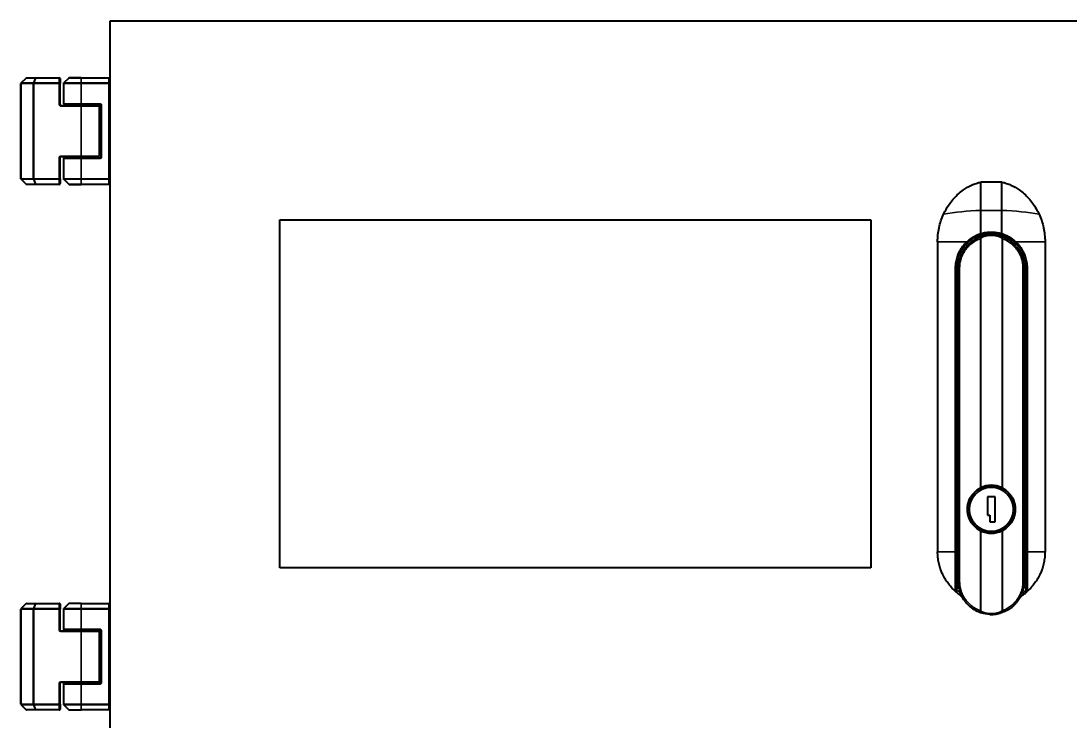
# Model space of a CAD drawing. Header units: millimetres. Extents: x 0 to 4205, y 0 to 2970.
# Drawn here: x 3243.1 to 3539.1, y 1847.2 to 2044.6 of the extents above; entities that cross this region are included whole.
import ezdxf

# ---------------------------------------------------------------- set-up
doc = ezdxf.new("R2010")
doc.units = ezdxf.units.MM
doc.header["$LTSCALE"] = 5
doc.layers.add('가시적인 것(ISO)', color=3, linetype='Continuous', lineweight=40)
doc.layers.add('가시적인 좁은 것(ISO)', color=3, linetype='Continuous', lineweight=35)

msp = doc.modelspace()

# ---------------------------------------------------------------- linework, layer by layer
at = {"layer": '가시적인 것(ISO)'}
for p, q in [((3268.143, 2044.619), (3268.143, 1834.619)), ((3578.143, 2044.619), (3268.143, 2044.619)), ((3243.202, 2027.177), (3244.585, 2028.56)), ((3244.726, 2028.619), (3247.299, 2028.619)), ((3247.299, 2028.619), (3253.943, 2028.619)), ((3254.143, 2028.419), (3254.143, 2027.036)), ((3256.585, 2028.56), (3255.202, 2027.177)), ((3260.143, 2028.619), (3256.726, 2028.619)), ((3260.143, 2028.619), (3267.943, 2028.619)), ((3243.143, 2000.202), (3243.143, 2027.036)), ((3254.143, 2021.069), (3254.143, 2027.036)), ((3255.143, 2027.036), (3255.143, 2021.319)), ((3254.343, 2020.869), (3260.143, 2020.869)), ((3260.143, 2021.119), (3255.343, 2021.119)), ((3260.143, 2021.119), (3265.443, 2021.119)), ((3264.943, 2020.869), (3260.143, 2020.869)), ((3265.143, 2020.669), (3265.143, 2006.569)), ((3265.643, 2020.919), (3265.643, 2006.319)), ((3254.143, 2000.202), (3254.143, 2006.169)), ((3260.143, 2006.369), (3254.343, 2006.369)), ((3255.143, 2005.919), (3255.143, 2000.202)), ((3255.343, 2006.119), (3260.143, 2006.119)), ((3260.143, 2006.369), (3264.943, 2006.369)), ((3265.443, 2006.119), (3260.143, 2006.119)), ((3243.202, 2000.06), (3244.585, 1998.677)), ((3247.299, 1998.619), (3244.726, 1998.619)), ((3253.943, 1998.619), (3247.299, 1998.619)), ((3254.143, 2000.202), (3254.143, 1998.819)), ((3256.585, 1998.677), (3255.202, 2000.06)), ((3256.726, 1998.619), (3260.143, 1998.619)), ((3267.943, 1998.619), (3260.143, 1998.619)), ((3519.643, 1999.27), (3513.643, 1999.27)), ((3513.643, 1991.287), (3513.643, 1999.27)), ((3519.643, 1991.287), (3519.643, 1999.27)), ((3513.643, 1984.739), (3513.643, 1991.287)), ((3519.643, 1984.739), (3519.643, 1991.287)), ((3316.143, 1890.619), (3316.143, 1988.619)), ((3316.143, 1988.619), (3482.643, 1988.619)), ((3482.643, 1988.619), (3482.643, 1890.619)), ((3513.62, 1983.352), (3513.62, 1913.154)), ((3519.666, 1983.351), (3519.666, 1913.154)), ((3501.506, 1982.483), (3501.506, 1895.129)), ((3531.781, 1982.483), (3531.781, 1895.129)), ((3506.893, 1895.122), (3506.893, 1975.119)), ((3507.393, 1975.119), (3507.393, 1886.769)), ((3525.893, 1886.768), (3525.893, 1975.119)), ((3526.393, 1975.119), (3526.393, 1895.123)), ((3515.543, 1910.619), (3515.543, 1905.419)), ((3517.743, 1910.619), (3515.543, 1910.619)), ((3517.743, 1903.619), (3517.743, 1910.619)), ((3515.543, 1905.419), (3516.243, 1905.419)), ((3516.243, 1905.419), (3516.243, 1903.619)), ((3516.243, 1903.619), (3517.743, 1903.619)), ((3513.62, 1901.083), (3513.62, 1878.536)), ((3519.666, 1901.083), (3519.666, 1878.536)), ((3506.893, 1895.122), (3506.893, 1884.611)), ((3526.393, 1884.611), (3526.393, 1895.123)), ((3482.643, 1890.619), (3316.143, 1890.619)), ((3243.202, 1879.177), (3244.585, 1880.56)), ((3244.726, 1880.619), (3247.299, 1880.619)), ((3247.299, 1880.619), (3253.943, 1880.619)), ((3254.143, 1880.419), (3254.143, 1879.036)), ((3256.585, 1880.56), (3255.202, 1879.177)), ((3260.143, 1880.619), (3256.726, 1880.619)), ((3260.143, 1880.619), (3267.943, 1880.619)), ((3243.143, 1852.202), (3243.143, 1879.036)), ((3254.143, 1873.069), (3254.143, 1879.036)), ((3255.143, 1879.036), (3255.143, 1873.319)), ((3254.343, 1872.869), (3260.143, 1872.869)), ((3260.143, 1873.119), (3255.343, 1873.119)), ((3260.143, 1873.119), (3265.443, 1873.119)), ((3264.943, 1872.869), (3260.143, 1872.869)), ((3265.143, 1872.669), (3265.143, 1858.569)), ((3265.643, 1872.919), (3265.643, 1858.319)), ((3254.143, 1852.202), (3254.143, 1858.169)), ((3260.143, 1858.369), (3254.343, 1858.369)), ((3255.143, 1857.919), (3255.143, 1852.202)), ((3255.343, 1858.119), (3260.143, 1858.119)), ((3260.143, 1858.369), (3264.943, 1858.369)), ((3265.443, 1858.119), (3260.143, 1858.119)), ((3243.202, 1852.06), (3244.585, 1850.677)), ((3247.299, 1850.619), (3244.726, 1850.619)), ((3253.943, 1850.619), (3247.299, 1850.619)), ((3254.143, 1852.202), (3254.143, 1850.819)), ((3256.585, 1850.677), (3255.202, 1852.06)), ((3256.726, 1850.619), (3260.143, 1850.619)), ((3267.943, 1850.619), (3260.143, 1850.619))]:
    msp.add_line(p, q, dxfattribs=at)
msp.add_circle((3516.643, 1907.119), 6.65, dxfattribs=at)
for centre, radius, start, end in [((3244.726, 2028.419), 0.2, 90, 135), ((3253.943, 2028.419), 0.2, 0, 90), ((3256.726, 2028.419), 0.2, 90, 135.00001), ((3267.943, 2028.419), 0.2, 0, 90), ((3243.343, 2027.036), 0.2, 135, 180), ((3255.343, 2027.036), 0.2, 135.00001, 180), ((3254.343, 2021.069), 0.2, 180, 270), ((3255.343, 2021.319), 0.2, 180, 270), ((3264.943, 2020.669), 0.2, 0, 90), ((3265.443, 2020.919), 0.2, 0, 90), ((3254.343, 2006.169), 0.2, 90, 180), ((3255.343, 2005.919), 0.2, 90, 180), ((3264.943, 2006.569), 0.2, 270, 0), ((3265.443, 2006.319), 0.2, 270, 0), ((3243.343, 2000.202), 0.2, 180, 225), ((3244.726, 1998.819), 0.2, 225, 270), ((3253.943, 1998.819), 0.2, 270, 0), ((3255.343, 2000.202), 0.2, 180, 224.99999), ((3256.726, 1998.819), 0.2, 224.99999, 270), ((3267.943, 1998.819), 0.2, 270, 0), ((3516.643, 1907.34), 10.573, 151.02661, 156.67427), ((3516.643, 1907.119), 6.75, 63.39417, 116.60583), ((3516.643, 1907.34), 10.573, 23.32573, 28.97339), ((3507.393, 1911.329), 0.5, 158.65078, 180), ((3525.893, 1911.329), 0.5, 0, 23.32573), ((3516.643, 1907.119), 6.75, 243.39417, 296.60583), ((3507.393, 1897.584), 0.5, 180, 270), ((3525.893, 1897.584), 0.5, 270, 0), ((3244.726, 1880.419), 0.2, 90, 135), ((3253.943, 1880.419), 0.2, 0, 90), ((3256.726, 1880.419), 0.2, 90, 135.00001), ((3267.943, 1880.419), 0.2, 0, 90), ((3243.343, 1879.036), 0.2, 135, 180), ((3255.343, 1879.036), 0.2, 135.00001, 180), ((3254.343, 1873.069), 0.2, 180, 270), ((3255.343, 1873.319), 0.2, 180, 270), ((3264.943, 1872.669), 0.2, 0, 90), ((3265.443, 1872.919), 0.2, 0, 90), ((3254.343, 1858.169), 0.2, 90, 180), ((3255.343, 1857.919), 0.2, 90, 180), ((3264.943, 1858.569), 0.2, 270, 0), ((3265.443, 1858.319), 0.2, 270, 0), ((3243.343, 1852.202), 0.2, 180, 225), ((3244.726, 1850.819), 0.2, 225, 270), ((3253.943, 1850.819), 0.2, 270, 0), ((3255.343, 1852.202), 0.2, 180, 224.99999), ((3256.726, 1850.819), 0.2, 224.99999, 270), ((3267.943, 1850.819), 0.2, 270, 0)]:
    msp.add_arc(centre, radius, start, end, dxfattribs=at)
for centre, major_axis, ratio, start_param, end_param in [((3506.577, 1884.645), (-0.021, 0.657), 0.4807904, 4.2400237, 4.6448571), ((3526.709, 1884.645), (0.021, 0.656), 0.4803283, 1.6376505, 2.0429321)]:
    msp.add_ellipse(centre, major_axis=major_axis, ratio=ratio, start_param=start_param, end_param=end_param, dxfattribs=at)
for points, knots in [([(3503.18, 1990.184), (3503.683, 1991.268), (3504.283, 1992.308), (3505.682, 1994.248), (3506.479, 1995.146), (3507.814, 1996.344), (3508.282, 1996.718), (3509.505, 1997.58), (3510.283, 1998.03), (3511.509, 1998.588), (3511.926, 1998.753), (3512.775, 1999.044), (3513.207, 1999.168), (3513.643, 1999.27)], [-1.4373876, -1.4373876, -1.4373876, -1.4373876, -1.077998, -1.077998, -0.718291, -0.718291, -0.538642, -0.538642, -0.2691978, -0.2691978, -0.1345178, -0.1345178, -0.000001, -0.000001, -0.000001, -0.000001]), ([(3519.643, 1999.27), (3520.08, 1999.168), (3520.512, 1999.044), (3521.361, 1998.753), (3521.777, 1998.588), (3523.003, 1998.03), (3523.782, 1997.58), (3525.004, 1996.718), (3525.472, 1996.345), (3526.807, 1995.146), (3527.604, 1994.248), (3529.003, 1992.308), (3529.603, 1991.268), (3530.107, 1990.184)], [-1.4345196, -1.4345196, -1.4345196, -1.4345196, -1.3002693, -1.3002693, -1.1658564, -1.1658564, -0.8969451, -0.8969451, -0.7176518, -0.7176518, -0.3586651, -0.3586651, -0.000001, -0.000001, -0.000001, -0.000001]), ([(3501.506, 1982.483), (3501.506, 1983.806), (3501.645, 1985.131), (3502.064, 1987.072), (3502.238, 1987.711), (3502.657, 1988.967), (3502.901, 1989.583), (3503.18, 1990.184)], [-0.79418282, -0.79418282, -0.79418282, -0.79418282, -0.39706048, -0.39706048, -0.1985164, -0.1985164, -0.000001, -0.000001, -0.000001, -0.000001]), ([(3530.107, 1990.184), (3530.385, 1989.583), (3530.63, 1988.967), (3531.048, 1987.711), (3531.223, 1987.072), (3531.641, 1985.131), (3531.781, 1983.806), (3531.781, 1982.483)], [-0.79365146, -0.79365146, -0.79365146, -0.79365146, -0.59526888, -0.59526888, -0.39685764, -0.39685764, -0.000001, -0.000001, -0.000001, -0.000001]), ([(3510.009, 1982.264), (3510.363, 1982.592), (3510.741, 1982.894), (3511.133, 1983.162), (3511.524, 1983.431), (3511.928, 1983.666), (3512.362, 1983.879), (3512.797, 1984.091), (3513.263, 1984.278), (3513.75, 1984.43)], [0, 0, 0, 0, 0.33333333, 0.33333333, 0.33333333, 0.66666667, 0.66666667, 0.66666667, 1, 1, 1, 1]), ([(3513.643, 1984.739), (3513.66, 1984.688), (3513.677, 1984.631), (3513.692, 1984.584), (3513.708, 1984.537), (3513.721, 1984.498), (3513.731, 1984.471), (3513.741, 1984.444), (3513.748, 1984.429), (3513.75, 1984.43)], [0, 0, 0, 0, 0.33333333, 0.33333333, 0.33333333, 0.66666667, 0.66666667, 0.66666667, 1, 1, 1, 1]), ([(3517.613, 1984.318), (3517.587, 1984.32), (3517.561, 1984.323), (3517.536, 1984.326), (3516.979, 1984.38), (3516.416, 1984.383), (3515.856, 1984.335), (3515.504, 1984.305), (3515.153, 1984.255), (3514.805, 1984.184)], [0.418619154, 0.418619154, 0.418619154, 0.418619154, 0.421052632, 0.421052632, 0.421052632, 0.473684211, 0.473684211, 0.473684211, 0.506846175, 0.506846175, 0.506846175, 0.506846175]), ([(3516.644, 1984.869), (3517.099, 1984.869), (3517.571, 1984.837), (3518.055, 1984.766), (3518.539, 1984.695), (3519.036, 1984.585), (3519.536, 1984.43)], [0.00000001, 0.00000001, 0.00000001, 0.00000001, 0.5, 0.5, 0.5, 1, 1, 1, 1]), ([(3519.536, 1984.43), (3519.538, 1984.429), (3519.545, 1984.444), (3519.555, 1984.471), (3519.565, 1984.498), (3519.579, 1984.537), (3519.594, 1984.584), (3519.609, 1984.631), (3519.627, 1984.688), (3519.643, 1984.739)], [0, 0, 0, 0, 0.3333333, 0.3333333, 0.3333333, 0.6666667, 0.6666667, 0.6666667, 1, 1, 1, 1]), ([(3519.536, 1984.43), (3519.957, 1984.299), (3520.382, 1984.135), (3520.803, 1983.937), (3521.224, 1983.738), (3521.641, 1983.505), (3522.055, 1983.229), (3522.47, 1982.952), (3522.882, 1982.631), (3523.277, 1982.264)], [0, 0, 0, 0, 0.33333333, 0.33333333, 0.33333333, 0.66666667, 0.66666667, 0.66666667, 0.99999998, 0.99999998, 0.99999998, 0.99999998]), ([(3523.686, 1981.115), (3523.613, 1981.201), (3523.538, 1981.286), (3523.462, 1981.369), (3523.072, 1981.795), (3522.644, 1982.181), (3522.188, 1982.522), (3521.732, 1982.864), (3521.249, 1983.16), (3520.745, 1983.41), (3520.476, 1983.543), (3520.202, 1983.662), (3519.923, 1983.768)], [0.20027112, 0.20027112, 0.20027112, 0.20027112, 0.21052632, 0.21052632, 0.21052632, 0.26315789, 0.26315789, 0.26315789, 0.31578947, 0.31578947, 0.31578947, 0.34386854, 0.34386854, 0.34386854, 0.34386854]), ([(3506.893, 1975.119), (3506.893, 1975.397), (3506.905, 1975.673), (3506.928, 1975.944), (3506.951, 1976.215), (3506.985, 1976.481), (3507.03, 1976.745), (3507.075, 1977.009), (3507.13, 1977.271), (3507.194, 1977.522), (3507.258, 1977.773), (3507.329, 1978.013), (3507.411, 1978.254), (3507.493, 1978.495), (3507.585, 1978.737), (3507.694, 1978.988), (3507.803, 1979.24), (3507.928, 1979.5), (3508.073, 1979.767), (3508.217, 1980.034), (3508.381, 1980.307), (3508.568, 1980.583), (3508.756, 1980.86), (3508.966, 1981.14), (3509.205, 1981.422), (3509.443, 1981.703), (3509.71, 1981.986), (3510.009, 1982.264)], [0, 0, 0, 0, 0.1111111, 0.1111111, 0.1111111, 0.2222222, 0.2222222, 0.2222222, 0.3333333, 0.3333333, 0.3333333, 0.4444444, 0.4444444, 0.4444444, 0.5555556, 0.5555556, 0.5555556, 0.6666667, 0.6666667, 0.6666667, 0.7777778, 0.7777778, 0.7777778, 0.8888889, 0.8888889, 0.8888889, 1, 1, 1, 1]), ([(3511.124, 1982.542), (3510.673, 1982.206), (3510.258, 1981.833), (3509.896, 1981.446), (3509.529, 1981.055), (3509.215, 1980.651), (3508.949, 1980.253), (3508.702, 1979.883), (3508.497, 1979.519), (3508.324, 1979.163)], [0.63218407, 0.63218407, 0.63218407, 0.63218407, 0.68421053, 0.68421053, 0.68421053, 0.73684211, 0.73684211, 0.73684211, 0.78560093, 0.78560093, 0.78560093, 0.78560093]), ([(3523.277, 1982.264), (3523.715, 1981.857), (3524.1, 1981.425), (3524.435, 1980.98), (3524.769, 1980.535), (3525.054, 1980.077), (3525.292, 1979.619), (3525.531, 1979.161), (3525.724, 1978.704), (3525.882, 1978.236), (3526.04, 1977.767), (3526.163, 1977.288), (3526.252, 1976.77), (3526.341, 1976.253), (3526.393, 1975.696), (3526.393, 1975.119)], [0, 0, 0, 0, 0.2, 0.2, 0.2, 0.4, 0.4, 0.4, 0.6, 0.6, 0.6, 0.8, 0.8, 0.8, 1, 1, 1, 1]), ([(3525.329, 1978.3), (3525.313, 1978.343), (3525.297, 1978.387), (3525.28, 1978.43), (3525.074, 1978.967), (3524.816, 1979.489), (3524.511, 1979.983), (3524.507, 1979.989), (3524.503, 1979.995), (3524.5, 1980.001)], [0.101004983, 0.101004983, 0.101004983, 0.101004983, 0.105263158, 0.105263158, 0.105263158, 0.157894737, 0.157894737, 0.157894737, 0.158528864, 0.158528864, 0.158528864, 0.158528864]), ([(3508.076, 1978.606), (3507.987, 1978.388), (3507.91, 1978.175), (3507.842, 1977.966), (3507.727, 1977.609), (3507.639, 1977.265), (3507.573, 1976.936)], [0.81141503, 0.81141503, 0.81141503, 0.81141503, 0.842105263, 0.842105263, 0.842105263, 0.894723369, 0.894723369, 0.894723369, 0.894723369]), ([(3506.893, 1975.119), (3506.893, 1974.63), (3506.932, 1974.096), (3507.103, 1973.036), (3507.235, 1972.512), (3507.393, 1972.036)], [0, 0, 0, 0, 0.15025987, 0.15025987, 0.30051975, 0.30051975, 0.30051975, 0.30051975]), ([(3525.893, 1972.036), (3526.052, 1972.512), (3526.183, 1973.036), (3526.354, 1974.096), (3526.393, 1974.63), (3526.393, 1975.119)], [0.59163886, 0.59163886, 0.59163886, 0.59163886, 0.74189874, 0.74189874, 0.89215861, 0.89215861, 0.89215861, 0.89215861]), ([(3513.62, 1901.083), (3512.96, 1901.414), (3512.361, 1901.854), (3511.273, 1902.943), (3510.754, 1903.699), (3510.064, 1905.361), (3509.893, 1906.267), (3509.893, 1907.119), (3509.893, 1907.971), (3510.064, 1908.877), (3510.754, 1910.538), (3511.273, 1911.295), (3512.361, 1912.383), (3512.96, 1912.823), (3513.62, 1913.154)], [-0.7215184, -0.7215184, -0.7215184, -0.7215184, -0.5112141, -0.5112141, -0.255607, -0.255607, 0, 0, 0, 0.255607, 0.255607, 0.5112141, 0.5112141, 0.7215184, 0.7215184, 0.7215184, 0.7215184]), ([(3519.666, 1913.154), (3520.327, 1912.823), (3520.925, 1912.383), (3522.013, 1911.295), (3522.532, 1910.538), (3523.222, 1908.877), (3523.393, 1907.971), (3523.393, 1906.267), (3523.222, 1905.361), (3522.532, 1903.699), (3522.013, 1902.943), (3520.925, 1901.854), (3520.327, 1901.414), (3519.666, 1901.083)], [1.3231563, 1.3231563, 1.3231563, 1.3231563, 1.5334605, 1.5334605, 1.7890676, 1.7890676, 2.0446746, 2.0446746, 2.3002817, 2.3002817, 2.5558887, 2.5558887, 2.766193, 2.766193, 2.766193, 2.766193]), ([(3506.472, 1884.039), (3505.699, 1884.74), (3505, 1885.518), (3503.775, 1887.207), (3503.251, 1888.112), (3502.398, 1890.017), (3502.072, 1891.01), (3501.74, 1892.537), (3501.655, 1893.052), (3501.54, 1894.088), (3501.509, 1894.609), (3501.506, 1895.129)], [-1.2522093, -1.2522093, -1.2522093, -1.2522093, -0.9389682, -0.9389682, -0.6257615, -0.6257615, -0.3126285, -0.3126285, -0.1562493, -0.1562493, -0.000001, -0.000001, -0.000001, -0.000001]), ([(3531.781, 1895.129), (3531.777, 1894.609), (3531.746, 1894.088), (3531.631, 1893.052), (3531.547, 1892.537), (3531.214, 1891.009), (3530.888, 1890.016), (3530.035, 1888.111), (3529.511, 1887.206), (3528.286, 1885.518), (3527.587, 1884.739), (3526.815, 1884.039)], [-1.2507899, -1.2507899, -1.2507899, -1.2507899, -1.0946869, -1.0946869, -0.9384539, -0.9384539, -0.625614, -0.625614, -0.3128247, -0.3128247, -0.0000009, -0.0000009, -0.0000009, -0.0000009]), ([(3509.38, 1881.041), (3508.753, 1881.836), (3508.25, 1882.749), (3507.573, 1884.683), (3507.393, 1885.734), (3507.393, 1886.769)], [0, 0, 0, 0, 0.30793044, 0.30793044, 0.6184728, 0.6184728, 0.6184728, 0.6184728]), ([(3525.739, 1885.089), (3525.74, 1885.091), (3525.74, 1885.092), (3525.74, 1885.094), (3525.765, 1885.226), (3525.786, 1885.359), (3525.805, 1885.493), (3525.863, 1885.914), (3525.893, 1886.341), (3525.893, 1886.768)], [0.941015222, 0.941015222, 0.941015222, 0.941015222, 0.941176471, 0.941176471, 0.941176471, 0.955320752, 0.955320752, 0.955320752, 1, 1, 1, 1]), ([(3506.892, 1883.672), (3506.889, 1883.675), (3506.876, 1883.685), (3506.844, 1883.712), (3506.832, 1883.723), (3506.797, 1883.753), (3506.772, 1883.774), (3506.704, 1883.833), (3506.657, 1883.874), (3506.561, 1883.959), (3506.514, 1884.001), (3506.472, 1884.039)], [-0.070781201, -0.070781201, -0.070781201, -0.070781201, -0.055461964, -0.055461964, -0.047642977, -0.047642977, -0.035476886, -0.035476886, -0.017217394, -0.017217394, -0.000001042, -0.000001042, -0.000001042, -0.000001042]), ([(3506.892, 1883.672), (3506.89, 1883.673), (3506.886, 1883.68), (3506.876, 1883.7), (3506.869, 1883.714), (3506.849, 1883.766), (3506.834, 1883.815), (3506.814, 1883.929), (3506.807, 1884.01), (3506.83, 1884.196), (3506.851, 1884.275), (3506.868, 1884.355)], [0.000001, 0.000001, 0.000001, 0.000001, 0.008116123, 0.008116123, 0.017280138, 0.017280138, 0.036812418, 0.036812418, 0.056177073, 0.056177073, 0.072028344, 0.072028344, 0.072028344, 0.072028344]), ([(3506.892, 1883.672), (3507.232, 1883.386), (3507.733, 1883), (3508.257, 1882.648), (3508.414, 1882.546)], [0, 0, 0, 0, 0.17605451, 0.250168, 0.250168, 0.250168, 0.250168]), ([(3524.506, 1881.896), (3524.52, 1881.918), (3524.533, 1881.941), (3524.547, 1881.963), (3524.609, 1882.066), (3524.67, 1882.169), (3524.728, 1882.274), (3524.945, 1882.664), (3525.132, 1883.068), (3525.289, 1883.481), (3525.303, 1883.516), (3525.316, 1883.551), (3525.328, 1883.586)], [0.820807174, 0.820807174, 0.820807174, 0.820807174, 0.823529412, 0.823529412, 0.823529412, 0.835927199, 0.835927199, 0.835927199, 0.882352941, 0.882352941, 0.882352941, 0.886240902, 0.886240902, 0.886240902, 0.886240902]), ([(3524.874, 1882.547), (3525.028, 1882.647), (3525.181, 1882.75), (3525.332, 1882.856), (3525.587, 1883.034), (3525.837, 1883.221), (3526.081, 1883.415), (3526.186, 1883.499), (3526.291, 1883.585), (3526.394, 1883.672)], [0.75003205, 0.75003205, 0.75003205, 0.75003205, 0.82308864, 0.82308864, 0.82308864, 0.94647487, 0.94647487, 0.94647487, 1, 1, 1, 1]), ([(3526.419, 1884.355), (3526.436, 1884.275), (3526.456, 1884.196), (3526.479, 1884.01), (3526.473, 1883.929), (3526.453, 1883.815), (3526.438, 1883.766), (3526.417, 1883.714), (3526.411, 1883.7), (3526.4, 1883.68), (3526.396, 1883.673), (3526.394, 1883.672)], [0.000001, 0.000001, 0.000001, 0.000001, 0.02448974, 0.02448974, 0.0544278, 0.0544278, 0.08463518, 0.08463518, 0.09880659, 0.09880659, 0.11135374, 0.11135374, 0.11135374, 0.11135374]), ([(3526.394, 1883.672), (3526.398, 1883.675), (3526.41, 1883.685), (3526.442, 1883.712), (3526.454, 1883.723), (3526.49, 1883.753), (3526.515, 1883.774), (3526.582, 1883.833), (3526.629, 1883.874), (3526.726, 1883.959), (3526.772, 1884.001), (3526.815, 1884.039)], [0.000001834, 0.000001834, 0.000001834, 0.000001834, 0.015415401, 0.015415401, 0.02328266, 0.02328266, 0.035523841, 0.035523841, 0.053895909, 0.053895909, 0.071218311, 0.071218311, 0.071218311, 0.071218311]), ([(3509.38, 1881.041), (3509.51, 1880.876), (3509.645, 1880.716), (3509.785, 1880.562), (3509.808, 1880.536), (3509.831, 1880.511), (3509.854, 1880.486), (3510.217, 1880.094), (3510.611, 1879.736), (3511.031, 1879.415), (3511.065, 1879.39), (3511.099, 1879.364), (3511.133, 1879.339), (3511.55, 1879.03), (3511.992, 1878.756), (3512.455, 1878.521), (3512.5, 1878.498), (3512.545, 1878.476), (3512.591, 1878.454), (3513.013, 1878.248), (3513.451, 1878.074), (3513.901, 1877.934)], [0.21370365, 0.21370365, 0.21370365, 0.21370365, 0.23529412, 0.23529412, 0.23529412, 0.2388317, 0.2388317, 0.2388317, 0.29411765, 0.29411765, 0.29411765, 0.29854769, 0.29854769, 0.29854769, 0.35294118, 0.35294118, 0.35294118, 0.35825028, 0.35825028, 0.35825028, 0.40735834, 0.40735834, 0.40735834, 0.40735834]), ([(3522.065, 1879.274), (3522.122, 1879.315), (3522.178, 1879.357), (3522.233, 1879.399), (3522.317, 1879.463), (3522.401, 1879.528), (3522.483, 1879.595), (3522.855, 1879.898), (3523.203, 1880.229), (3523.52, 1880.583), (3523.583, 1880.652), (3523.644, 1880.722), (3523.704, 1880.793)], [0.698908531, 0.698908531, 0.698908531, 0.698908531, 0.705882353, 0.705882353, 0.705882353, 0.71648775, 0.71648775, 0.71648775, 0.764705882, 0.764705882, 0.764705882, 0.774148097, 0.774148097, 0.774148097, 0.774148097]), ([(3516.215, 1877.529), (3516.607, 1877.51), (3517.002, 1877.517), (3517.396, 1877.549), (3517.473, 1877.556), (3517.55, 1877.563), (3517.628, 1877.571), (3518.122, 1877.624), (3518.614, 1877.717), (3519.098, 1877.85), (3519.119, 1877.856), (3519.14, 1877.862), (3519.161, 1877.868)], [0.48886279, 0.48886279, 0.48886279, 0.48886279, 0.52941176, 0.52941176, 0.52941176, 0.53737617, 0.53737617, 0.53737617, 0.58823529, 0.58823529, 0.58823529, 0.59043621, 0.59043621, 0.59043621, 0.59043621])]:
    msp.add_open_spline(points, degree=3, knots=knots, dxfattribs=at)
for points in [[(3511.124, 1982.542), (3511.602, 1982.897), (3512.117, 1983.208), (3512.657, 1983.466)], [(3514.175, 1984.033), (3513.656, 1983.89), (3513.148, 1983.7), (3512.657, 1983.466)], [(3519.666, 1983.351), (3519.666, 1983.368), (3519.656, 1983.398), (3519.626, 1983.44), (3519.59, 1983.478), (3519.548, 1983.516), (3519.5, 1983.553), (3519.446, 1983.59), (3519.386, 1983.629), (3519.319, 1983.668), (3519.244, 1983.708), (3519.164, 1983.748), (3519.077, 1983.788), (3518.982, 1983.829), (3518.879, 1983.87), (3518.768, 1983.911), (3518.649, 1983.952), (3518.522, 1983.992), (3518.385, 1984.03), (3518.241, 1984.068), (3518.087, 1984.103), (3517.925, 1984.136), (3517.755, 1984.166), (3517.576, 1984.192), (3517.388, 1984.215), (3517.192, 1984.233), (3516.99, 1984.245), (3516.782, 1984.252), (3516.571, 1984.254), (3516.359, 1984.248), (3516.147, 1984.237), (3515.937, 1984.219), (3515.732, 1984.195), (3515.533, 1984.166), (3515.341, 1984.132), (3515.159, 1984.094), (3514.987, 1984.053), (3514.828, 1984.01), (3514.682, 1983.967), (3514.549, 1983.922), (3514.427, 1983.878), (3514.316, 1983.834), (3514.216, 1983.791), (3514.125, 1983.749), (3514.042, 1983.708), (3513.967, 1983.667), (3513.899, 1983.627), (3513.838, 1983.589), (3513.785, 1983.552), (3513.738, 1983.515), (3513.696, 1983.478), (3513.661, 1983.44), (3513.631, 1983.398), (3513.62, 1983.367), (3513.62, 1983.352)], [(3513.75, 1984.43), (3514.169, 1984.56), (3515.074, 1984.779), (3516.104, 1984.869), (3516.644, 1984.869)], [(3514.175, 1984.033), (3514.383, 1984.091), (3514.593, 1984.141), (3514.805, 1984.184)], [(3517.613, 1984.318), (3518.402, 1984.235), (3519.185, 1984.048), (3519.923, 1983.768)], [(3523.686, 1981.115), (3523.984, 1980.766), (3524.257, 1980.392), (3524.5, 1980.001)], [(3508.076, 1978.606), (3508.152, 1978.794), (3508.235, 1978.98), (3508.324, 1979.163)], [(3525.329, 1978.3), (3525.509, 1977.809), (3525.647, 1977.3), (3525.742, 1976.784)], [(3507.434, 1975.986), (3507.406, 1975.685), (3507.393, 1975.394), (3507.393, 1975.119)], [(3507.434, 1975.986), (3507.464, 1976.305), (3507.511, 1976.623), (3507.573, 1976.936)], [(3525.893, 1975.119), (3525.893, 1975.672), (3525.843, 1976.231), (3525.742, 1976.784)], [(3506.934, 1911.527), (3506.932, 1911.521), (3506.93, 1911.516), (3506.928, 1911.511)], [(3506.934, 1911.527), (3506.934, 1911.527), (3506.934, 1911.527), (3506.934, 1911.527)], [(3525.739, 1885.089), (3525.645, 1884.577), (3525.507, 1884.072), (3525.328, 1883.586)], [(3509.064, 1882.148), (3509.064, 1882.148), (3509.064, 1882.148), (3509.064, 1882.148)], [(3524.506, 1881.896), (3524.266, 1881.509), (3523.997, 1881.139), (3523.704, 1880.793)], [(3524.218, 1882.146), (3524.218, 1882.146), (3524.218, 1882.146), (3524.218, 1882.146)], [(3519.666, 1878.536), (3519.666, 1878.52), (3519.655, 1878.489), (3519.626, 1878.448), (3519.591, 1878.41), (3519.549, 1878.373), (3519.502, 1878.336), (3519.447, 1878.298), (3519.385, 1878.258), (3519.316, 1878.218), (3519.238, 1878.176), (3519.153, 1878.134), (3519.058, 1878.091), (3518.955, 1878.047), (3518.843, 1878.003), (3518.723, 1877.96), (3518.595, 1877.918), (3518.46, 1877.878), (3518.318, 1877.839), (3518.17, 1877.803), (3518.017, 1877.77), (3517.858, 1877.739), (3517.695, 1877.712), (3517.528, 1877.689), (3517.358, 1877.67), (3517.185, 1877.654), (3517.01, 1877.643), (3516.835, 1877.636), (3516.659, 1877.634), (3516.484, 1877.636), (3516.308, 1877.642), (3516.132, 1877.652), (3515.958, 1877.667), (3515.787, 1877.686), (3515.618, 1877.708), (3515.452, 1877.735), (3515.291, 1877.765), (3515.135, 1877.799), (3514.985, 1877.835), (3514.841, 1877.873), (3514.704, 1877.914), (3514.574, 1877.957), (3514.452, 1878), (3514.338, 1878.044), (3514.232, 1878.089), (3514.136, 1878.133), (3514.05, 1878.175), (3513.972, 1878.217), (3513.902, 1878.258), (3513.84, 1878.298), (3513.785, 1878.336), (3513.737, 1878.373), (3513.696, 1878.41), (3513.66, 1878.448), (3513.631, 1878.489), (3513.62, 1878.52), (3513.62, 1878.536)], [(3516.215, 1877.529), (3515.432, 1877.565), (3514.647, 1877.703), (3513.901, 1877.934)], [(3522.065, 1879.274), (3521.198, 1878.647), (3520.201, 1878.162), (3519.161, 1877.868)]]:
    msp.add_open_spline(points, degree=3, dxfattribs=at)
at = {"layer": '가시적인 좁은 것(ISO)'}
for p, q in [((3243.243, 2027.177), (3244.626, 2028.56)), ((3244.626, 2028.56), (3247.199, 2028.56)), ((3246.626, 2027.177), (3247.199, 2028.56)), ((3246.726, 2027.177), (3247.299, 2028.56)), ((3247.299, 2028.619), (3247.299, 2028.56)), ((3247.299, 2028.56), (3253.943, 2028.56)), ((3253.943, 2028.56), (3253.943, 2028.619)), ((3253.943, 2028.56), (3253.943, 2027.177)), ((3260.143, 2028.56), (3256.585, 2028.56)), ((3260.143, 2028.56), (3260.143, 2028.619)), ((3260.143, 2028.56), (3267.943, 2028.56)), ((3260.143, 2028.56), (3260.143, 2027.177)), ((3267.943, 2028.56), (3267.943, 2028.619)), ((3267.943, 2028.56), (3267.943, 2027.177)), ((3243.143, 2027.036), (3243.202, 2027.036)), ((3246.585, 2027.036), (3243.202, 2027.036)), ((3243.202, 2000.202), (3243.202, 2027.036)), ((3246.626, 2027.177), (3243.243, 2027.177)), ((3246.585, 2027.036), (3246.726, 2027.036)), ((3246.585, 2000.202), (3246.585, 2027.036)), ((3246.726, 2027.177), (3253.943, 2027.177)), ((3246.726, 2027.036), (3246.726, 2027.177)), ((3246.726, 2027.036), (3253.943, 2027.036)), ((3246.726, 2000.202), (3246.726, 2027.036)), ((3253.943, 2027.036), (3253.943, 2027.177)), ((3253.943, 2021.069), (3253.943, 2027.036)), ((3254.143, 2027.036), (3253.943, 2027.036)), ((3255.143, 2027.036), (3260.143, 2027.036)), ((3255.202, 2027.177), (3260.143, 2027.177)), ((3267.943, 2027.177), (3260.143, 2027.177)), ((3260.143, 2027.177), (3260.143, 2027.036)), ((3267.943, 2027.036), (3260.143, 2027.036)), ((3260.143, 2027.036), (3260.143, 2021.319)), ((3267.943, 2027.036), (3267.943, 2027.177)), ((3267.943, 2000.202), (3267.943, 2027.036)), ((3268.143, 2027.036), (3267.943, 2027.036)), ((3253.943, 2021.069), (3254.143, 2021.069)), ((3254.343, 2020.869), (3254.343, 2020.669)), ((3254.343, 2020.669), (3260.143, 2020.669)), ((3260.143, 2021.319), (3255.143, 2021.319)), ((3260.143, 2021.319), (3265.443, 2021.319)), ((3260.143, 2021.119), (3260.143, 2021.319)), ((3260.143, 2020.669), (3260.143, 2020.869)), ((3260.143, 2020.669), (3260.143, 2006.569)), ((3265.143, 2020.669), (3260.143, 2020.669)), ((3265.443, 2021.119), (3265.443, 2021.319)), ((3265.843, 2020.919), (3265.643, 2020.919)), ((3265.843, 2020.919), (3265.843, 2006.319)), ((3253.943, 2000.202), (3253.943, 2006.169)), ((3254.143, 2006.169), (3253.943, 2006.169)), ((3260.143, 2006.569), (3254.343, 2006.569)), ((3254.343, 2006.569), (3254.343, 2006.369)), ((3255.143, 2005.919), (3260.143, 2005.919)), ((3260.143, 2006.569), (3265.143, 2006.569)), ((3260.143, 2006.569), (3260.143, 2006.369)), ((3260.143, 2006.119), (3260.143, 2005.919)), ((3265.443, 2005.919), (3260.143, 2005.919)), ((3260.143, 2005.919), (3260.143, 2000.202)), ((3265.443, 2005.919), (3265.443, 2006.119)), ((3265.643, 2006.319), (3265.843, 2006.319)), ((3243.202, 2000.202), (3243.143, 2000.202)), ((3243.202, 2000.202), (3246.585, 2000.202)), ((3243.243, 2000.06), (3246.626, 2000.06)), ((3243.243, 2000.06), (3244.626, 1998.677)), ((3247.199, 1998.677), (3244.626, 1998.677)), ((3246.726, 2000.202), (3246.585, 2000.202)), ((3246.626, 2000.06), (3247.199, 1998.677)), ((3246.726, 2000.202), (3253.943, 2000.202)), ((3246.726, 2000.06), (3246.726, 2000.202)), ((3246.726, 2000.06), (3253.943, 2000.06)), ((3246.726, 2000.06), (3247.299, 1998.677)), ((3253.943, 1998.677), (3247.299, 1998.677)), ((3247.299, 1998.677), (3247.299, 1998.619)), ((3253.943, 2000.202), (3254.143, 2000.202)), ((3253.943, 2000.06), (3253.943, 2000.202)), ((3253.943, 2000.06), (3253.943, 1998.677)), ((3253.943, 1998.619), (3253.943, 1998.677)), ((3260.143, 2000.202), (3255.143, 2000.202)), ((3260.143, 2000.06), (3255.202, 2000.06)), ((3256.585, 1998.677), (3260.143, 1998.677)), ((3260.143, 2000.202), (3267.943, 2000.202)), ((3260.143, 2000.06), (3260.143, 2000.202)), ((3260.143, 2000.06), (3267.943, 2000.06)), ((3260.143, 1998.677), (3260.143, 2000.06)), ((3267.943, 1998.677), (3260.143, 1998.677)), ((3260.143, 1998.677), (3260.143, 1998.619)), ((3267.943, 2000.06), (3267.943, 2000.202)), ((3267.943, 2000.202), (3268.143, 2000.202)), ((3267.943, 2000.06), (3267.943, 1998.677)), ((3267.943, 1998.619), (3267.943, 1998.677)), ((3519.643, 1991.287), (3513.643, 1991.287)), ((3501.506, 1982.483), (3509.722, 1982.483)), ((3523.564, 1982.483), (3531.781, 1982.483)), ((3506.472, 1895.122), (3506.472, 1975.119)), ((3506.893, 1975.119), (3506.472, 1975.119)), ((3507.393, 1975.119), (3507.718, 1975.119)), ((3507.718, 1975.119), (3507.718, 1886.769)), ((3525.568, 1886.769), (3525.57, 1975.118)), ((3526.393, 1975.119), (3526.815, 1975.119)), ((3526.815, 1975.119), (3526.815, 1895.122)), ((3507.393, 1914.296), (3506.893, 1914.296)), ((3525.893, 1914.296), (3526.393, 1914.296)), ((3506.472, 1895.122), (3506.472, 1884.039)), ((3506.893, 1895.122), (3506.472, 1895.122)), ((3526.815, 1884.039), (3526.815, 1895.122)), ((3507.393, 1886.769), (3507.718, 1886.769)), ((3243.243, 1879.177), (3244.626, 1880.56)), ((3244.626, 1880.56), (3247.199, 1880.56)), ((3246.626, 1879.177), (3247.199, 1880.56)), ((3246.726, 1879.177), (3247.299, 1880.56)), ((3247.299, 1880.619), (3247.299, 1880.56)), ((3247.299, 1880.56), (3253.943, 1880.56)), ((3253.943, 1880.56), (3253.943, 1880.619)), ((3253.943, 1880.56), (3253.943, 1879.177)), ((3260.143, 1880.56), (3256.585, 1880.56)), ((3260.143, 1880.56), (3260.143, 1880.619)), ((3260.143, 1880.56), (3267.943, 1880.56)), ((3260.143, 1880.56), (3260.143, 1879.177)), ((3267.943, 1880.56), (3267.943, 1880.619)), ((3267.943, 1880.56), (3267.943, 1879.177)), ((3243.143, 1879.036), (3243.202, 1879.036)), ((3246.585, 1879.036), (3243.202, 1879.036)), ((3243.202, 1852.202), (3243.202, 1879.036)), ((3246.626, 1879.177), (3243.243, 1879.177)), ((3246.585, 1879.036), (3246.726, 1879.036)), ((3246.585, 1852.202), (3246.585, 1879.036)), ((3246.726, 1879.177), (3253.943, 1879.177)), ((3246.726, 1879.036), (3246.726, 1879.177)), ((3246.726, 1879.036), (3253.943, 1879.036)), ((3246.726, 1852.202), (3246.726, 1879.036)), ((3253.943, 1879.036), (3253.943, 1879.177)), ((3253.943, 1873.069), (3253.943, 1879.036)), ((3254.143, 1879.036), (3253.943, 1879.036)), ((3255.143, 1879.036), (3260.143, 1879.036)), ((3255.202, 1879.177), (3260.143, 1879.177)), ((3267.943, 1879.177), (3260.143, 1879.177)), ((3260.143, 1879.177), (3260.143, 1879.036)), ((3267.943, 1879.036), (3260.143, 1879.036)), ((3260.143, 1879.036), (3260.143, 1873.319)), ((3267.943, 1879.036), (3267.943, 1879.177)), ((3267.943, 1852.202), (3267.943, 1879.036)), ((3268.143, 1879.036), (3267.943, 1879.036)), ((3253.943, 1873.069), (3254.143, 1873.069)), ((3254.343, 1872.869), (3254.343, 1872.669)), ((3254.343, 1872.669), (3260.143, 1872.669)), ((3260.143, 1873.319), (3255.143, 1873.319)), ((3260.143, 1873.319), (3265.443, 1873.319)), ((3260.143, 1873.119), (3260.143, 1873.319)), ((3260.143, 1872.669), (3260.143, 1872.869)), ((3260.143, 1872.669), (3260.143, 1858.569)), ((3265.143, 1872.669), (3260.143, 1872.669)), ((3265.443, 1873.119), (3265.443, 1873.319)), ((3265.843, 1872.919), (3265.643, 1872.919)), ((3265.843, 1872.919), (3265.843, 1858.319)), ((3253.943, 1852.202), (3253.943, 1858.169)), ((3254.143, 1858.169), (3253.943, 1858.169)), ((3260.143, 1858.569), (3254.343, 1858.569)), ((3254.343, 1858.569), (3254.343, 1858.369)), ((3255.143, 1857.919), (3260.143, 1857.919)), ((3260.143, 1858.569), (3265.143, 1858.569)), ((3260.143, 1858.569), (3260.143, 1858.369)), ((3260.143, 1858.119), (3260.143, 1857.919)), ((3265.443, 1857.919), (3260.143, 1857.919)), ((3260.143, 1857.919), (3260.143, 1852.202)), ((3265.443, 1857.919), (3265.443, 1858.119)), ((3265.643, 1858.319), (3265.843, 1858.319)), ((3243.202, 1852.202), (3243.143, 1852.202)), ((3243.202, 1852.202), (3246.585, 1852.202)), ((3243.243, 1852.06), (3246.626, 1852.06)), ((3243.243, 1852.06), (3244.626, 1850.677)), ((3247.199, 1850.677), (3244.626, 1850.677)), ((3246.726, 1852.202), (3246.585, 1852.202)), ((3246.626, 1852.06), (3247.199, 1850.677)), ((3246.726, 1852.202), (3253.943, 1852.202)), ((3246.726, 1852.06), (3246.726, 1852.202)), ((3246.726, 1852.06), (3253.943, 1852.06)), ((3246.726, 1852.06), (3247.299, 1850.677)), ((3253.943, 1850.677), (3247.299, 1850.677)), ((3247.299, 1850.677), (3247.299, 1850.619)), ((3253.943, 1852.202), (3254.143, 1852.202)), ((3253.943, 1852.06), (3253.943, 1852.202)), ((3253.943, 1852.06), (3253.943, 1850.677)), ((3253.943, 1850.619), (3253.943, 1850.677)), ((3260.143, 1852.202), (3255.143, 1852.202)), ((3260.143, 1852.06), (3255.202, 1852.06)), ((3256.585, 1850.677), (3260.143, 1850.677)), ((3260.143, 1852.202), (3267.943, 1852.202)), ((3260.143, 1852.06), (3260.143, 1852.202)), ((3260.143, 1852.06), (3267.943, 1852.06)), ((3260.143, 1850.677), (3260.143, 1852.06)), ((3267.943, 1850.677), (3260.143, 1850.677)), ((3260.143, 1850.677), (3260.143, 1850.619)), ((3267.943, 1852.06), (3267.943, 1852.202)), ((3267.943, 1852.202), (3268.143, 1852.202)), ((3267.943, 1852.06), (3267.943, 1850.677)), ((3267.943, 1850.619), (3267.943, 1850.677))]:
    msp.add_line(p, q, dxfattribs=at)
msp.add_circle((3516.643, 1907.119), 6.15, dxfattribs=at)
for centre, radius, start, end in [((3254.343, 2021.069), 0.4, 180, 270), ((3265.443, 2020.919), 0.4, 0, 90), ((3254.343, 2006.169), 0.4, 90, 180), ((3265.443, 2006.319), 0.4, 270, 0), ((3507.393, 1897.584), 2, 255.52249, 270), ((3525.893, 1897.584), 2, 270, 284.47751), ((3254.343, 1873.069), 0.4, 180, 270), ((3265.443, 1872.919), 0.4, 0, 90), ((3254.343, 1858.169), 0.4, 90, 180), ((3265.443, 1858.319), 0.4, 270, 0)]:
    msp.add_arc(centre, radius, start, end, dxfattribs=at)
for centre, major_axis, ratio, start_param, end_param in [((3244.726, 2028.419), (-0.141, 0.141), 0.2810846, 5.7351569, 6.2831853), ((3244.726, 2028.419), (0, 0.2), 0.7071068, 0, 0.7853982), ((3247.299, 2028.419), (0, 0.2), 0.7071068, 0, 0.7853982), ((3247.299, 2028.419), (0.185, -0.077), 0.6785983, 1.8448105, 2.3928389), ((3253.943, 2028.419), (0.2, 0), 0.7071068, 0, 1.5707963), ((3267.943, 2028.419), (0.2, 0), 0.7071068, 0, 1.5707963), ((3243.343, 2027.036), (-0.141, 0.141), 0.2810846, 5.7351569, 6.2831853), ((3243.343, 2027.036), (0, -0.2), 0.7071068, 3.9269908, 4.712389), ((3246.726, 2027.036), (0, 0.2), 0.7071068, 0.7853982, 1.5707963), ((3246.726, 2027.036), (0.185, -0.077), 0.6785983, 1.8448105, 2.3928389), ((3253.943, 2027.036), (0.2, 0), 0.7071068, 0, 1.5707963), ((3267.943, 2027.036), (0.2, 0), 0.7071068, 0, 1.5707963), ((3243.343, 2000.202), (0, -0.2), 0.7071068, 4.712389, 5.4977871), ((3243.343, 2000.202), (-0.141, -0.141), 0.2810846, 0, 0.5480284), ((3244.726, 1998.819), (-0.141, -0.141), 0.2810846, 0, 0.5480284), ((3244.726, 1998.819), (0, -0.2), 0.7071068, 5.4977871, 6.2831853), ((3246.726, 2000.202), (0, 0.2), 0.7071068, 1.5707963, 2.3561945), ((3246.726, 2000.202), (-0.185, -0.077), 0.6785983, 0.7487537, 1.2967821), ((3247.299, 1998.819), (-0.185, -0.077), 0.6785983, 0.7487537, 1.2967821), ((3247.299, 1998.819), (0, -0.2), 0.7071068, 5.4977871, 6.2831853), ((3253.943, 2000.202), (0.2, 0), 0.7071068, 4.712389, 6.2831853), ((3253.943, 1998.819), (0.2, 0), 0.7071068, 4.712389, 6.2831853), ((3267.943, 2000.202), (0.2, 0), 0.7071068, 4.712389, 6.2831853), ((3267.943, 1998.819), (0.2, 0), 0.7071068, 4.712389, 6.2831853), ((3516.643, 1983.933), (-25.09, 0), 0.2952342, 4.8322453, 5.2788024), ((3516.643, 1983.933), (-25.09, 0), 0.2952342, 4.1459756, 4.5925327), ((3516.644, 1985.169), (0, -0.3), 0.0000112, 4.6212979, 6.2831862), ((3509.805, 1982.483), (0.204, -0.22), 0.2058047, 4.5235686, 6.2831853), ((3523.482, 1982.483), (-0.204, -0.22), 0.2058047, 0, 1.7596166), ((3507.893, 1898.084), (1, 0.5), 0.00001, 2.0944479, 3.1415673), ((3525.393, 1898.084), (1, -0.5), 0.00001, 5.2358948, 6.282996), ((3516.643, 1895.192), (-25.09, -0.005), 0.0029709, 0.9231277, 1.1533723), ((3526.693, 1895.123), (-0.3, 0), 0.0050933, 6.2831833, 8.2714039), ((3516.643, 1895.192), (-25.09, 0.005), 0.0029709, 1.9882204, 2.2184649), ((3244.726, 1880.419), (-0.141, 0.141), 0.2810846, 5.7351569, 6.2831853), ((3244.726, 1880.419), (0, 0.2), 0.7071068, 0, 0.7853982), ((3247.299, 1880.419), (0, 0.2), 0.7071068, 0, 0.7853982), ((3247.299, 1880.419), (0.185, -0.077), 0.6785983, 1.8448105, 2.3928389), ((3253.943, 1880.419), (0.2, 0), 0.7071068, 0, 1.5707963), ((3267.943, 1880.419), (0.2, 0), 0.7071068, 0, 1.5707963), ((3243.343, 1879.036), (-0.141, 0.141), 0.2810846, 5.7351569, 6.2831853), ((3243.343, 1879.036), (0, -0.2), 0.7071068, 3.9269908, 4.712389), ((3246.726, 1879.036), (0, 0.2), 0.7071068, 0.7853982, 1.5707963), ((3246.726, 1879.036), (0.185, -0.077), 0.6785983, 1.8448105, 2.3928389), ((3253.943, 1879.036), (0.2, 0), 0.7071068, 0, 1.5707963), ((3267.943, 1879.036), (0.2, 0), 0.7071068, 0, 1.5707963), ((3243.343, 1852.202), (0, -0.2), 0.7071068, 4.712389, 5.4977871), ((3243.343, 1852.202), (-0.141, -0.141), 0.2810846, 0, 0.5480284), ((3244.726, 1850.819), (-0.141, -0.141), 0.2810846, 0, 0.5480284), ((3244.726, 1850.819), (0, -0.2), 0.7071068, 5.4977871, 6.2831853), ((3246.726, 1852.202), (0, 0.2), 0.7071068, 1.5707963, 2.3561945), ((3246.726, 1852.202), (-0.185, -0.077), 0.6785983, 0.7487537, 1.2967821), ((3247.299, 1850.819), (-0.185, -0.077), 0.6785983, 0.7487537, 1.2967821), ((3247.299, 1850.819), (0, -0.2), 0.7071068, 5.4977871, 6.2831853), ((3253.943, 1852.202), (0.2, 0), 0.7071068, 4.712389, 6.2831853), ((3253.943, 1850.819), (0.2, 0), 0.7071068, 4.712389, 6.2831853), ((3267.943, 1852.202), (0.2, 0), 0.7071068, 4.712389, 6.2831853), ((3267.943, 1850.819), (0.2, 0), 0.7071068, 4.712389, 6.2831853)]:
    msp.add_ellipse(centre, major_axis=major_axis, ratio=ratio, start_param=start_param, end_param=end_param, dxfattribs=at)
for points, knots in [([(3513.62, 1983.352), (3513.121, 1983.175), (3512.648, 1982.96), (3512.193, 1982.704), (3511.739, 1982.447), (3511.304, 1982.148), (3510.908, 1981.823), (3510.513, 1981.498), (3510.157, 1981.147), (3509.846, 1980.79), (3509.536, 1980.432), (3509.271, 1980.068), (3509.046, 1979.711), (3508.821, 1979.354), (3508.636, 1979.003), (3508.482, 1978.661), (3508.328, 1978.32), (3508.205, 1977.989), (3508.106, 1977.67), (3508.007, 1977.351), (3507.931, 1977.044), (3507.874, 1976.75), (3507.817, 1976.455), (3507.779, 1976.173), (3507.754, 1975.902), (3507.729, 1975.63), (3507.718, 1975.369), (3507.718, 1975.119)], [0, 0, 0, 0, 0.1111111, 0.1111111, 0.1111111, 0.2222222, 0.2222222, 0.2222222, 0.3333333, 0.3333333, 0.3333333, 0.4444444, 0.4444444, 0.4444444, 0.5555556, 0.5555556, 0.5555556, 0.6666667, 0.6666667, 0.6666667, 0.7777778, 0.7777778, 0.7777778, 0.8888889, 0.8888889, 0.8888889, 1, 1, 1, 1]), ([(3509.722, 1982.483), (3510.095, 1982.829), (3510.49, 1983.142), (3510.899, 1983.422), (3510.968, 1983.469), (3511.037, 1983.515), (3511.106, 1983.56), (3511.451, 1983.784), (3511.808, 1983.987), (3512.186, 1984.169), (3512.336, 1984.242), (3512.489, 1984.311), (3512.646, 1984.377), (3512.965, 1984.511), (3513.298, 1984.632), (3513.643, 1984.739)], [0, 0, 0, 0, 0.33333333, 0.33333333, 0.33333333, 0.38903885, 0.38903885, 0.38903885, 0.66666667, 0.66666667, 0.66666667, 0.77640056, 0.77640056, 0.77640056, 0.99999695, 0.99999695, 0.99999695, 0.99999695]), ([(3513.643, 1984.739), (3513.997, 1984.85), (3514.369, 1984.944), (3514.762, 1985.018), (3514.856, 1985.035), (3514.95, 1985.052), (3515.046, 1985.067), (3515.546, 1985.147), (3516.079, 1985.196), (3516.644, 1985.196)], [0, 0, 0, 0, 0.4038634, 0.4038634, 0.4038634, 0.5, 0.5, 0.5, 1, 1, 1, 1]), ([(3516.644, 1985.196), (3517.12, 1985.196), (3517.607, 1985.161), (3518.108, 1985.088), (3518.149, 1985.082), (3518.19, 1985.075), (3518.231, 1985.069), (3518.692, 1984.996), (3519.164, 1984.89), (3519.643, 1984.739)], [0.00000001, 0.00000001, 0.00000001, 0.00000001, 0.5, 0.5, 0.5, 0.54110047, 0.54110047, 0.54110047, 0.9999982, 0.9999982, 0.9999982, 0.9999982]), ([(3519.643, 1984.739), (3519.925, 1984.652), (3520.207, 1984.553), (3520.487, 1984.44), (3520.65, 1984.375), (3520.812, 1984.305), (3520.973, 1984.23), (3521.333, 1984.062), (3521.69, 1983.869), (3522.045, 1983.646), (3522.125, 1983.596), (3522.204, 1983.545), (3522.284, 1983.492), (3522.717, 1983.203), (3523.148, 1982.869), (3523.564, 1982.483)], [0, 0, 0, 0, 0.21119499, 0.21119499, 0.21119499, 0.33333333, 0.33333333, 0.33333333, 0.60556696, 0.60556696, 0.60556696, 0.66666667, 0.66666667, 0.66666667, 0.99999999, 0.99999999, 0.99999999, 0.99999999]), ([(3519.666, 1983.351), (3520.097, 1983.195), (3520.512, 1983.015), (3520.912, 1982.803), (3521.312, 1982.59), (3521.696, 1982.345), (3522.059, 1982.073), (3522.422, 1981.802), (3522.764, 1981.503), (3523.079, 1981.181), (3523.395, 1980.858), (3523.685, 1980.511), (3523.947, 1980.145), (3524.208, 1979.779), (3524.44, 1979.393), (3524.643, 1978.993), (3524.845, 1978.592), (3525.017, 1978.178), (3525.155, 1977.752), (3525.292, 1977.326), (3525.396, 1976.889), (3525.465, 1976.449), (3525.533, 1976.009), (3525.566, 1975.567), (3525.57, 1975.118)], [0, 0, 0, 0, 0.125, 0.125, 0.125, 0.25, 0.25, 0.25, 0.375, 0.375, 0.375, 0.5, 0.5, 0.5, 0.625, 0.625, 0.625, 0.75, 0.75, 0.75, 0.875, 0.875, 0.875, 1, 1, 1, 1]), ([(3506.472, 1975.119), (3506.472, 1975.406), (3506.484, 1975.69), (3506.508, 1975.969), (3506.532, 1976.248), (3506.567, 1976.523), (3506.614, 1976.796), (3506.661, 1977.068), (3506.719, 1977.337), (3506.785, 1977.596), (3506.852, 1977.854), (3506.926, 1978.102), (3507.012, 1978.351), (3507.097, 1978.599), (3507.194, 1978.848), (3507.307, 1979.107), (3507.42, 1979.366), (3507.551, 1979.635), (3507.702, 1979.91), (3507.853, 1980.185), (3508.024, 1980.466), (3508.219, 1980.751), (3508.415, 1981.036), (3508.634, 1981.326), (3508.883, 1981.616), (3509.132, 1981.906), (3509.41, 1982.197), (3509.722, 1982.483)], [0, 0, 0, 0, 0.1111111, 0.1111111, 0.1111111, 0.2222222, 0.2222222, 0.2222222, 0.3333333, 0.3333333, 0.3333333, 0.4444444, 0.4444444, 0.4444444, 0.5555556, 0.5555556, 0.5555556, 0.6666667, 0.6666667, 0.6666667, 0.7777778, 0.7777778, 0.7777778, 0.8888889, 0.8888889, 0.8888889, 1, 1, 1, 1]), ([(3523.564, 1982.483), (3524.025, 1982.061), (3524.423, 1981.618), (3524.771, 1981.161), (3525.12, 1980.703), (3525.417, 1980.23), (3525.666, 1979.758), (3525.915, 1979.286), (3526.116, 1978.815), (3526.281, 1978.332), (3526.446, 1977.849), (3526.576, 1977.354), (3526.668, 1976.821), (3526.76, 1976.289), (3526.815, 1975.718), (3526.815, 1975.119)], [0, 0, 0, 0, 0.2, 0.2, 0.2, 0.4, 0.4, 0.4, 0.6, 0.6, 0.6, 0.8, 0.8, 0.8, 1, 1, 1, 1]), ([(3525.57, 1975.118), (3525.633, 1975.119), (3525.69, 1975.119), (3525.738, 1975.119), (3525.787, 1975.119), (3525.826, 1975.119), (3525.853, 1975.119), (3525.879, 1975.119), (3525.893, 1975.119), (3525.893, 1975.119)], [0.00000003, 0.00000003, 0.00000003, 0.00000003, 0.33333333, 0.33333333, 0.33333333, 0.66666667, 0.66666667, 0.66666667, 1, 1, 1, 1]), ([(3506.934, 1911.527), (3506.934, 1911.527), (3506.935, 1911.537), (3506.939, 1911.559), (3506.942, 1911.581), (3506.947, 1911.614), (3506.953, 1911.657), (3506.959, 1911.699), (3506.966, 1911.75), (3506.974, 1911.807), (3506.983, 1911.865), (3506.993, 1911.929), (3507.003, 1911.999), (3507.014, 1912.069), (3507.025, 1912.144), (3507.038, 1912.224), (3507.05, 1912.305), (3507.064, 1912.39), (3507.078, 1912.481), (3507.093, 1912.572), (3507.109, 1912.668), (3507.126, 1912.77), (3507.143, 1912.873), (3507.161, 1912.981), (3507.18, 1913.095), (3507.2, 1913.209), (3507.221, 1913.329), (3507.243, 1913.455), (3507.265, 1913.582), (3507.288, 1913.715), (3507.314, 1913.855), (3507.339, 1913.994), (3507.365, 1914.142), (3507.393, 1914.296)], [0.00005264, 0.00005264, 0.00005264, 0.00005264, 0.09090909, 0.09090909, 0.09090909, 0.18181818, 0.18181818, 0.18181818, 0.27272727, 0.27272727, 0.27272727, 0.36363636, 0.36363636, 0.36363636, 0.45454545, 0.45454545, 0.45454545, 0.54545455, 0.54545455, 0.54545455, 0.63636364, 0.63636364, 0.63636364, 0.72727273, 0.72727273, 0.72727273, 0.81818182, 0.81818182, 0.81818182, 0.90909091, 0.90909091, 0.90909091, 1, 1, 1, 1]), ([(3525.893, 1914.296), (3525.913, 1914.189), (3525.931, 1914.087), (3525.949, 1913.988), (3525.967, 1913.89), (3525.983, 1913.796), (3526, 1913.705), (3526.016, 1913.614), (3526.031, 1913.527), (3526.046, 1913.443), (3526.061, 1913.358), (3526.075, 1913.278), (3526.088, 1913.201), (3526.101, 1913.124), (3526.113, 1913.052), (3526.125, 1912.983), (3526.137, 1912.914), (3526.148, 1912.849), (3526.158, 1912.788), (3526.168, 1912.726), (3526.177, 1912.669), (3526.186, 1912.614), (3526.195, 1912.559), (3526.204, 1912.508), (3526.211, 1912.459), (3526.219, 1912.41), (3526.227, 1912.364), (3526.234, 1912.32), (3526.24, 1912.277), (3526.247, 1912.236), (3526.253, 1912.197), (3526.259, 1912.158), (3526.265, 1912.121), (3526.27, 1912.087), (3526.275, 1912.052), (3526.28, 1912.019), (3526.285, 1911.988), (3526.29, 1911.957), (3526.294, 1911.928), (3526.298, 1911.901), (3526.302, 1911.874), (3526.306, 1911.849), (3526.309, 1911.825), (3526.313, 1911.802), (3526.316, 1911.78), (3526.319, 1911.76), (3526.322, 1911.74), (3526.325, 1911.721), (3526.327, 1911.703), (3526.33, 1911.685), (3526.332, 1911.668), (3526.335, 1911.651), (3526.337, 1911.635), (3526.339, 1911.62), (3526.341, 1911.606), (3526.343, 1911.592), (3526.345, 1911.579), (3526.347, 1911.567), (3526.348, 1911.556), (3526.35, 1911.546), (3526.351, 1911.539), (3526.352, 1911.531), (3526.352, 1911.527), (3526.352, 1911.527)], [0, 0, 0, 0, 0.047619, 0.047619, 0.047619, 0.0952381, 0.0952381, 0.0952381, 0.1428571, 0.1428571, 0.1428571, 0.1904762, 0.1904762, 0.1904762, 0.2380952, 0.2380952, 0.2380952, 0.2857143, 0.2857143, 0.2857143, 0.3333333, 0.3333333, 0.3333333, 0.3809524, 0.3809524, 0.3809524, 0.4285714, 0.4285714, 0.4285714, 0.4761905, 0.4761905, 0.4761905, 0.5238095, 0.5238095, 0.5238095, 0.5714286, 0.5714286, 0.5714286, 0.6190476, 0.6190476, 0.6190476, 0.6666667, 0.6666667, 0.6666667, 0.7142857, 0.7142857, 0.7142857, 0.7619048, 0.7619048, 0.7619048, 0.8095238, 0.8095238, 0.8095238, 0.8571429, 0.8571429, 0.8571429, 0.9047619, 0.9047619, 0.9047619, 0.952381, 0.952381, 0.952381, 1, 1, 1, 1]), ([(3507.393, 1911.865), (3507.37, 1911.842), (3507.348, 1911.82), (3507.327, 1911.798), (3507.299, 1911.77), (3507.273, 1911.743), (3507.249, 1911.718), (3507.224, 1911.693), (3507.201, 1911.669), (3507.18, 1911.646), (3507.158, 1911.623), (3507.138, 1911.602), (3507.119, 1911.582), (3507.101, 1911.561), (3507.083, 1911.542), (3507.067, 1911.524), (3507.05, 1911.506), (3507.035, 1911.489), (3507.02, 1911.473), (3507.006, 1911.457), (3506.992, 1911.442), (3506.98, 1911.428), (3506.968, 1911.414), (3506.957, 1911.402), (3506.947, 1911.39), (3506.937, 1911.379), (3506.928, 1911.368), (3506.92, 1911.36), (3506.912, 1911.351), (3506.906, 1911.343), (3506.901, 1911.338), (3506.896, 1911.332), (3506.893, 1911.329), (3506.893, 1911.329)], [0.28273068, 0.28273068, 0.28273068, 0.28273068, 0.33333333, 0.33333333, 0.33333333, 0.4, 0.4, 0.4, 0.46666667, 0.46666667, 0.46666667, 0.53333333, 0.53333333, 0.53333333, 0.6, 0.6, 0.6, 0.66666667, 0.66666667, 0.66666667, 0.73333333, 0.73333333, 0.73333333, 0.8, 0.8, 0.8, 0.86666667, 0.86666667, 0.86666667, 0.93333333, 0.93333333, 0.93333333, 1, 1, 1, 1]), ([(3526.393, 1911.329), (3526.393, 1911.329), (3526.392, 1911.33), (3526.39, 1911.333), (3526.387, 1911.336), (3526.384, 1911.34), (3526.379, 1911.345), (3526.375, 1911.35), (3526.369, 1911.356), (3526.363, 1911.364), (3526.357, 1911.371), (3526.349, 1911.38), (3526.34, 1911.389), (3526.332, 1911.399), (3526.322, 1911.41), (3526.31, 1911.423), (3526.299, 1911.436), (3526.286, 1911.451), (3526.271, 1911.467), (3526.257, 1911.483), (3526.24, 1911.502), (3526.222, 1911.521), (3526.204, 1911.541), (3526.185, 1911.563), (3526.163, 1911.585), (3526.142, 1911.608), (3526.119, 1911.633), (3526.094, 1911.659), (3526.069, 1911.685), (3526.043, 1911.713), (3526.014, 1911.742), (3525.985, 1911.772), (3525.955, 1911.803), (3525.922, 1911.836), (3525.912, 1911.846), (3525.903, 1911.855), (3525.893, 1911.865)], [0, 0, 0, 0, 0.06666667, 0.06666667, 0.06666667, 0.13333333, 0.13333333, 0.13333333, 0.2, 0.2, 0.2, 0.26666667, 0.26666667, 0.26666667, 0.33333333, 0.33333333, 0.33333333, 0.4, 0.4, 0.4, 0.46666667, 0.46666667, 0.46666667, 0.53333333, 0.53333333, 0.53333333, 0.6, 0.6, 0.6, 0.66666667, 0.66666667, 0.66666667, 0.73333333, 0.73333333, 0.73333333, 0.75201209, 0.75201209, 0.75201209, 0.75201209]), ([(3507.718, 1886.769), (3507.718, 1886.264), (3507.762, 1885.765), (3507.85, 1885.267), (3507.939, 1884.77), (3508.073, 1884.273), (3508.251, 1883.789), (3508.43, 1883.305), (3508.654, 1882.833), (3508.919, 1882.385), (3509.184, 1881.936), (3509.49, 1881.511), (3509.829, 1881.118), (3510.167, 1880.725), (3510.539, 1880.364), (3510.939, 1880.039), (3511.338, 1879.714), (3511.764, 1879.425), (3512.212, 1879.173), (3512.659, 1878.922), (3513.128, 1878.71), (3513.62, 1878.536)], [0, 0, 0, 0, 0.1428571, 0.1428571, 0.1428571, 0.2857143, 0.2857143, 0.2857143, 0.4285714, 0.4285714, 0.4285714, 0.5714286, 0.5714286, 0.5714286, 0.7142857, 0.7142857, 0.7142857, 0.8571429, 0.8571429, 0.8571429, 1, 1, 1, 1]), ([(3525.568, 1886.769), (3525.632, 1886.769), (3525.69, 1886.769), (3525.738, 1886.769), (3525.787, 1886.769), (3525.826, 1886.769), (3525.853, 1886.769), (3525.879, 1886.768), (3525.893, 1886.769), (3525.893, 1886.768)], [0, 0, 0, 0, 0.3333333, 0.3333333, 0.3333333, 0.6666667, 0.6666667, 0.6666667, 1, 1, 1, 1]), ([(3506.868, 1884.355), (3506.99, 1884.245), (3507.119, 1884.134), (3507.255, 1884.02), (3507.328, 1883.959), (3507.404, 1883.897), (3507.482, 1883.834), (3507.634, 1883.712), (3507.795, 1883.589), (3507.963, 1883.465), (3507.982, 1883.451), (3508.001, 1883.437), (3508.019, 1883.424)], [0, 0, 0, 0, 0.08093068, 0.08093068, 0.08093068, 0.125, 0.125, 0.125, 0.21129754, 0.21129754, 0.21129754, 0.22080193, 0.22080193, 0.22080193, 0.22080193]), ([(3525.267, 1883.423), (3525.435, 1883.546), (3525.602, 1883.673), (3525.769, 1883.806), (3525.987, 1883.979), (3526.203, 1884.162), (3526.419, 1884.355)], [0.8386023, 0.8386023, 0.8386023, 0.8386023, 0.90867102, 0.90867102, 0.90867102, 1, 1, 1, 1])]:
    msp.add_open_spline(points, degree=3, knots=knots, dxfattribs=at)
for points in [[(3519.666, 1878.536), (3520.096, 1878.689), (3520.922, 1879.049), (3522.062, 1879.775), (3523.077, 1880.655), (3523.945, 1881.681), (3524.649, 1882.831), (3525.172, 1884.08), (3525.497, 1885.404), (3525.571, 1886.309), (3525.568, 1886.769)], [(3508.567, 1883.043), (3508.568, 1883.043), (3508.568, 1883.043), (3508.568, 1883.043)], [(3524.714, 1883.04), (3524.714, 1883.04), (3524.714, 1883.04), (3524.714, 1883.04)]]:
    msp.add_open_spline(points, degree=3, dxfattribs=at)

doc.saveas('drawing.dxf')
